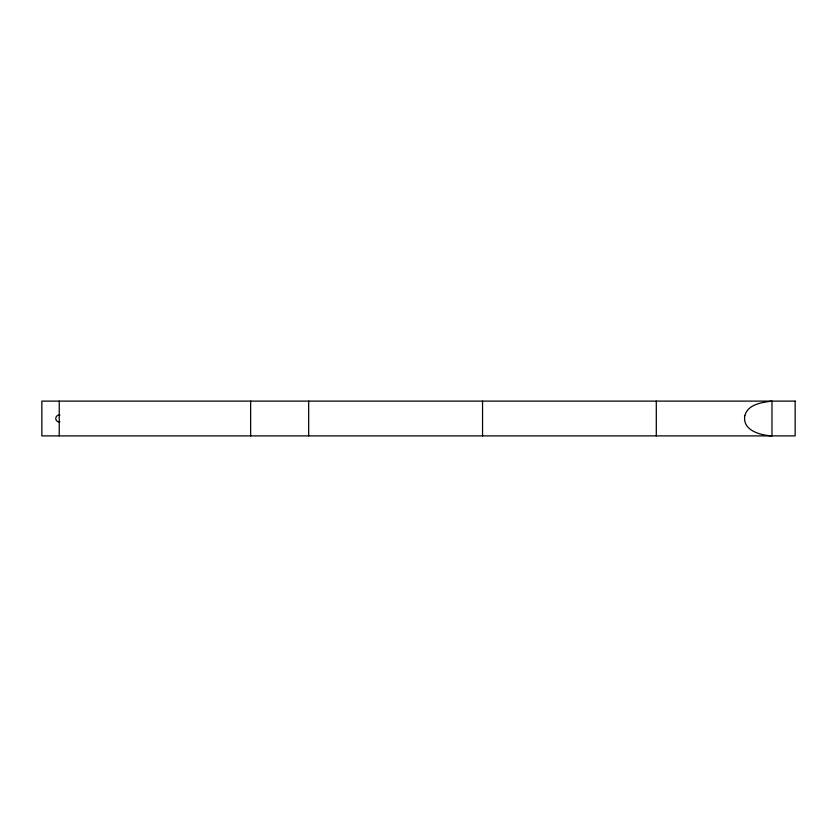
<?xml version="1.0" encoding="UTF-8"?>
<svg xmlns="http://www.w3.org/2000/svg" width="837" height="837" viewBox="0 0 837 837"><rect width="100%" height="100%" fill="white"/><g stroke="black" fill="none" stroke-linecap="round" stroke-linejoin="round"><path stroke-width="1.26" d="M656.302 401.111L656.302 435.889M482.551 401.111L482.551 435.889M308.665 401.111L308.665 435.889M250.629 401.111L250.629 435.889M59.239 401.111L59.239 435.889M59.961 421.9A3.474 3.474 0 0 1 55.755 418.5A3.474 3.474 0 0 1 59.961 415.1M744.825 415.675C742.095 430.5 760.823 435.407 771.976 435.889L771.976 401.111C762.099 402.43 747.891 404.104 744.825 415.675M795.15 401.111L41.85 401.111L41.85 435.889L795.15 435.889L795.15 401.111"/></g></svg>
